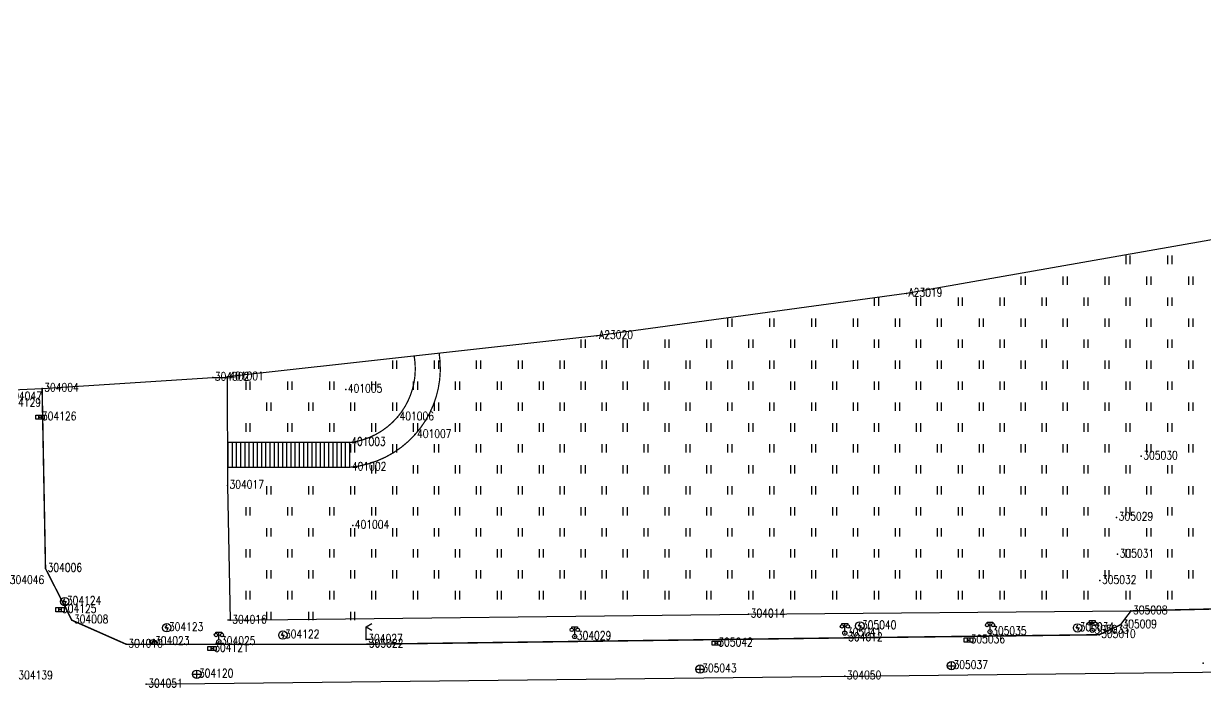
# Model space of a CAD drawing. Extents: x 871 to 1485, y 1110 to 1501.
# Drawn here: x 1214 to 1355, y 1415 to 1494.1 of the extents above; entities that cross this region are included whole.
import ezdxf

# ---------------------------------------------------------------- set-up
doc = ezdxf.new("R2010")
doc.units = 0
doc.header["$LTSCALE"] = 0.5
doc.header["$PDSIZE"] = 0.2
doc.linetypes.add('X3', pattern=[5, 4, -1])
doc.layers.get('0').update_dxf_attribs({"linetype": 'CONTINUOUS'})
doc.layers.add('ASSIST', color=7, linetype='CONTINUOUS', plot=False)
for name, color, linetype in [('COMPONENT', 4, 'CONTINUOUS'), ('DLDW', 11, 'CONTINUOUS'), ('DLSS', 4, 'CONTINUOUS'), ('GXYZ', 2, 'CONTINUOUS'), ('JMD', 6, 'CONTINUOUS'), ('ZBTZ', 3, 'CONTINUOUS'), ('ZDH', 1, 'CONTINUOUS')]:
    doc.layers.add(name, color=color, linetype=linetype)
doc.styles.add('HZ', font='rs.shx', dxfattribs={"width": 0.8, "bigfont": 'hztxt.shx'})
doc.linetypes.add('1161', pattern='A,0,[149,AAA.SHX,S=0.15,R=0,X=0,Y=0],-1.6', length=1.6)

# ---------------------------------------------------------------- blocks, each defined once
blk = doc.blocks.new('gc097')
for p, q in [((-0.6999991656703307, 2.001080768634255), (-0.6999991656703307, 2.301080768634255)), ((-0.6999991656703307, 2.301080768634255), (0.6999991656703307, 2.298919231365744)), ((3.061515884555943e-17, 0.5), (3.061515884555943e-17, 2.3)), ((0.6999991656703307, 2.298919231365744), (0.6999991656703307, 1.998919231365745))]:
    blk.add_line(p, q)
for centre, radius in [((-0.6999991656703307, 1.601080768634255), 0.4), ((0, 0), 0.5), ((0.7265381501658085, 1.599800599500545), 0.4)]:
    blk.add_circle(centre, radius)
blk = doc.blocks.new('gcbj0612')
for p, q in [((-0.7458569407542344, 0.2598197386311203), (0.1571368456564155, 0.5260803049821767)), ((-0.5670090337425311, -0.3368004811462534), (0.3359847526681197, -0.07053991479519683))]:
    blk.add_line(p, q)
at = {"flags": 128}
for points in [[(-0.7347474870311482, 0.2633573525126936), (-0.7654477018694417, 0.2497338557431057), (-0.7922594463429147, 0.2256723448834808), (-0.8142136741489769, 0.1920424656279407), (-0.8305169022935347, 0.1500596894345765), (-0.8405798896337973, 0.1012413832200727), (-0.8440389335884295, 0.0473519677658778), (-0.8407690152964601, -0.009660853045991229), (-0.8308883181246497, -0.06773648732593768), (-0.814753956212693, -0.1247759303364951), (-0.792949067437758, -0.1787176279924427), (-0.7662617372922544, -0.2276119867967721), (-0.7356565154208012, -0.2696918372292857), (-0.7022395542829606, -0.3034363038573714), (-0.667218629921297, -0.32762577373674), (-0.6318594897883695, -0.341385976400902), (-0.597440105335923, -0.3442195822737164), (-0.5652044827969005, -0.3360241774560515), (-0.5363177015589574, -0.3170959652309367), (-0.5118238051598076, -0.2881190605051636), (-0.4926080668335409, -0.2501407641141103), (-0.4793649934293864, -0.2045337106408359), (-0.4725732241246614, -0.1529462578258831), (-0.4724782311578211, -0.09724291062378158), (-0.4790834478221888, -0.03943693313607093), (-0.4921501443777901, 0.01838241599883774), (-0.5112060563661598, 0.07412539485636405), (-0.5355624534783437, 0.1257773069436822), (-0.564339032062734, 0.1714713175802123), (-0.5964957315926463, 0.2095559261669666), (-0.6308703251636065, 0.2386546557211399), (-0.66622042540183, 0.2577158023406442), (-0.7012683875809196, 0.2660504465233174)], [(-0.7125718318520766, 0.1761321249843057), (-0.7241168407460936, 0.1668597046865807), (-0.745193987841973, 0.1209817677679187), (-0.7534887512468319, 0.03866720824729918), (-0.7401951170540225, -0.05999870397622241), (-0.7047586472457568, -0.1530508592238461), (-0.6581541844915546, -0.221393572121191), (-0.6178041203861657, -0.2514852704528304), (-0.6030864599991925, -0.255005689588497), (-0.5915354121203765, -0.2446691776438211), (-0.5705369717625195, -0.1991121883041005), (-0.5617865780718726, -0.1168371180043832), (-0.5758802286178867, -0.01824664557686012), (-0.6106642327333984, 0.07512669735982255), (-0.6576933486222306, 0.1429505950606318), (-0.6978411817650052, 0.1735142059068034)]]:
    blk.add_lwpolyline(points, close=True, dxfattribs=at)
blk.add_lwpolyline([(0.2976538328897113, -0.08184233189102658), (0.3292567688137712, -0.07128064146669666), (0.3572731540031045, -0.05010334967069735), (0.3806905114285786, -0.01907577727292048), (0.3986625671574198, 0.02068077816771621), (0.4105398336319445, 0.06772956459097876), (0.4158930813354581, 0.1203702978531348), (0.4145288506087493, 0.1767006078638088), (0.4064964430395817, 0.2346847878555393), (0.3920861397651343, 0.2922273622736473), (0.3718187110757077, 0.347248814635126), (0.3464265964294601, 0.3977607386466923), (0.3168274350088444, 0.4419376967148312), (0.2840909033912433, 0.4781831889713879), (0.2494000587788014, 0.5051873487768452), (0.2140085847946537, 0.5219742796581471), (0.1791954849288626, 0.5279373229834932), (0.1462188609561151, 0.522860981844562)], dxfattribs=at)
at = {"extrusion": (0, 0, -1), "flags": 128}
blk.add_lwpolyline([(-0.4023446645690179, 0.2541732805644537), (-0.506423858782463, 0.2825473205747729), (-0.605374279677756, 0.2943829550181719), (-0.694067153936745, 0.2731417783277305), (-0.7671658848188543, 0.2032230796242877), (-0.8136418622158144, 0.0947083865141137), (-0.8162163030180236, -0.01412013098298046), (-0.7955409019545915, -0.05623803400928667), (-0.7572906624563336, -0.08353754529338582), (-0.7022098950160722, -0.09255065438953097), (-0.6427814281366047, -0.08578044505304958), (-0.5944132513682155, -0.06721795822032182), (-0.5725133542611899, -0.04085423482772797), (-0.5878949997979642, -0.01110048940547274), (-0.6314281318417642, 0.01580830840407455), (-0.6885730347363492, 0.03314249225611873), (-0.7452185545258577, 0.03448630897047184), (-0.7945621382187175, 0.01877631431858339), (-0.8359231746992085, -0.01056765322274296), (-0.8927311324439069, -0.09592453278434072), (-0.9118600060691657, -0.1933414949939753), (-0.8975803125531636, -0.286512028175167), (-0.8661122684509532, -0.3768418472422602)], dxfattribs=at)
blk.add_lwpolyline([(-0.09282248118870484, -0.1969798290674589), (-0.2215975466818496, -0.5397991055343048), (0.05032784705915372, -0.5397991055343048)], close=True)
blk = doc.blocks.new('gc052')
for p, q in [((0, 3), (1.385640646055102, 3.799999999999999)), ((0, 3), (1.385640646055102, 2.200000000000001)), ((0, 0), (0, 3)), ((1, 0), (0, 0))]:
    blk.add_line(p, q)
blk = doc.blocks.new('gc041')
for p, q in [((-1, 0.5), (1, 0.5)), ((-1, -0.5), (-1, 0.5)), ((-0.3300000000000001, 0.5), (-0.3300000000000001, -0.5)), ((0.3300000000000001, 0.5), (0.3300000000000001, -0.5)), ((1, 0.5), (1, -0.5)), ((1, -0.5), (-1, -0.5))]:
    blk.add_line(p, q)
blk = doc.blocks.new('gc043')
for p, q in [((-1, 0), (1, 0)), ((-8.881784197001252e-16, -1), (-8.881784197001252e-16, 1))]:
    blk.add_line(p, q)
blk.add_circle((0, 0), 1)
blk = doc.blocks.new('gc050')
for p, q in [((-0.3464, 0), (0.05446059767919031, 0.6923227435439937)), ((-0.3464, 0), (0.3464, -1.110223024625157e-16)), ((0.3464, -1.110223024625157e-16), (-0.0550644551031203, -0.6919727532849503))]:
    blk.add_line(p, q)
blk.add_circle((0, 0), 1)
blk = doc.blocks.new('gc323')
at = {"flags": 128}
for points in [[(-0.5, 0), (-0.5, 2)], [(0.5, 0), (0.5, 2)]]:
    blk.add_lwpolyline(points, dxfattribs=at)

msp = doc.modelspace()

# ---------------------------------------------------------------- linework, layer by layer
at = {"linetype": 'Continuous'}
for p, q in [((1216.244, 1450.648, 10.309), (1236.603, 1451.95, 10.758)), ((1236.603, 1451.95, 10.758), (1238.325, 1451.95, 10.758)), ((1207.316, 1450.229, 10.328), (1216.244, 1450.648, 10.309)), ((1238.685, 1422.976, 11.086), (1238.351, 1422.976, 11.086)), ((1228.665, 1415.356, 10.811), (1464.958063961943, 1418.068965296664))]:
    msp.add_line(p, q, dxfattribs=at)
at = {"layer": 'ASSIST', "linetype": 'Continuous', "flags": 128}
msp.add_lwpolyline([(1238.346639412998, 1441.231), (1252.954, 1441.231), (1252.954, 1444.182), (1238.346639412998, 1444.182)], close=True, dxfattribs=at)
at = {"layer": 'DLSS', "linetype": 'Continuous', "const_width": 0.175}
msp.add_lwpolyline([(1312.171, 1420.884), (1342.36, 1421.257), (1344.893, 1422.425), (1346.161, 1424.096), (1358.184, 1424.38), (1359.026, 1423.072), (1361.561, 1421.612), (1363.415, 1421.394), (1377.495, 1421.546), (1459.009, 1422.539), (1464.1, 1423.364), (1468.034, 1425.711), (1470.541, 1430.219), (1471.317, 1433.835), (1471.072, 1455.118)], dxfattribs=at)
at = {"layer": 'DLSS', "linetype": 'X3', "const_width": 0.15, "flags": 128}
for points in [[(1252.954, 1441.231, 0.0941968052204013), (1257.211301027726, 1442.437563225245, 0.09419680522041668), (1260.729, 1445.122, 0.1107902298677956), (1263.263108396073, 1449.647818338416, 0.1107902298677797), (1263.621080395402, 1454.822428762697)], [(1252.954, 1444.182, 0.09338970678627234), (1256.082648917238, 1445.162314068797, 0.09338970678626374), (1258.64, 1447.214, 0.1105085637024293), (1260.453788686279, 1450.628391111065, 0.1105085637024849), (1260.639535644872, 1454.490177501475)]]:
    msp.add_lwpolyline(points, format="xyb", dxfattribs=at)
at = {"layer": 'DLSS', "linetype": 'Continuous', "const_width": 0.175, "flags": 128}
msp.add_lwpolyline([(1216.244, 1450.648), (1216.65, 1429.153), (1219.788, 1422.995), (1226.287, 1420.118), (1254.985, 1420.124), (1312.171, 1420.884)], dxfattribs=at)
at = {"layer": 'JMD', "linetype": 'Continuous'}
for p, q in [((1252.954, 1444.182), (1238.346639412998, 1444.182)), ((1238.454, 1441.231), (1238.454, 1444.182)), ((1238.954, 1441.231), (1238.954, 1444.182)), ((1239.454, 1441.231), (1239.454, 1444.182)), ((1239.954, 1441.231), (1239.954, 1444.182)), ((1240.454, 1441.231), (1240.454, 1444.182)), ((1240.954, 1441.231), (1240.954, 1444.182)), ((1241.454, 1441.231), (1241.454, 1444.182)), ((1241.954, 1441.231), (1241.954, 1444.182)), ((1242.454, 1441.231), (1242.454, 1444.182)), ((1242.954, 1441.231), (1242.954, 1444.182)), ((1243.454, 1441.231), (1243.454, 1444.182)), ((1243.954, 1441.231), (1243.954, 1444.182)), ((1244.454, 1441.231), (1244.454, 1444.182)), ((1244.954, 1441.231), (1244.954, 1444.182)), ((1245.454, 1441.231), (1245.454, 1444.182)), ((1245.954, 1441.231), (1245.954, 1444.182)), ((1246.454, 1441.231), (1246.454, 1444.182)), ((1246.954, 1441.231), (1246.954, 1444.182)), ((1247.454, 1441.231), (1247.454, 1444.182)), ((1247.954, 1441.231), (1247.954, 1444.182)), ((1248.454, 1441.231), (1248.454, 1444.182)), ((1248.954, 1441.231), (1248.954, 1444.182)), ((1249.454, 1441.231), (1249.454, 1444.182)), ((1249.954, 1441.231), (1249.954, 1444.182)), ((1250.454, 1441.231), (1250.454, 1444.182)), ((1250.954, 1441.231), (1250.954, 1444.182)), ((1251.454, 1441.231), (1251.454, 1444.182)), ((1251.954, 1441.231), (1251.954, 1444.182)), ((1252.454, 1441.231), (1252.454, 1444.182)), ((1252.954, 1441.231), (1252.954, 1444.182)), ((1238.346639412998, 1441.231), (1252.954, 1441.231))]:
    msp.add_line(p, q, dxfattribs=at)
at = {"layer": 'ZBTZ', "linetype": '1161', "elevation": 10.796, "flags": 128}
msp.add_lwpolyline([(1238.325, 1452.003), (1238.351, 1439.071), (1238.685, 1422.976), (1300.544, 1423.705), (1346.161, 1424.096), (1358.184, 1424.38), (1375.845, 1424.316), (1465.769, 1425.877), (1467.372, 1428.917), (1468.512, 1434.123), (1467.838, 1469.217), (1467.89, 1479.38), (1467.379, 1485.16), (1465.001, 1490.366), (1462.392, 1494.148), (1449.618, 1490.62), (1429.633, 1485.098), (1405.553, 1478.963), (1365.771, 1470.109), (1319.37, 1461.959), (1282.448, 1456.921), (1238.325, 1452.003)], close=True, dxfattribs=at)
at = {"layer": 'ZDH', "linetype": 'Continuous'}
for p in [(1319.37, 1461.959, 15.659), (1282.448, 1456.921, 15.915), (1236.603, 1451.95, 10.758), (1238.325, 1452.003, 10.796), (1216.244, 1450.648, 10.309), (1252.469, 1450.517, 16.023), (1215.976, 1447.21, 10.293), (1258.64, 1447.214, 16.183), (1252.877, 1444.182, 15.917), (1260.729, 1445.122, 16.175), (1347.378, 1442.544, 15.845), (1252.954, 1441.231, 15.882), (1238.351, 1439.071, 10.912), (1253.301, 1434.29, 15.662), (1344.45, 1435.255, 16.37), (1344.562, 1430.85, 15.153), (1216.65, 1429.153, 10.356), (1342.453, 1427.711, 14.133), (1218.37, 1424.258, 10.464), (1218.943, 1425.214, 10.571), (1346.161, 1424.096, 13.417), (1219.788, 1422.995, 10.481), (1238.685, 1422.976, 11.086), (1300.544, 1423.705, 12.444), (1231.12, 1422.087, 10.976), (1312.017, 1421.449, 12.661), (1313.812, 1422.316, 12.732), (1329.345, 1421.605, 13.081), (1339.792, 1422.077, 13.294), (1341.552, 1421.788, 13.309), (1344.893, 1422.425, 13.297), (1226.287, 1420.118, 10.684), (1229.465, 1420.435, 10.968), (1237.337, 1420.426, 11.055), (1244.972, 1421.218, 11.272), (1254.912, 1420.704, 11.449), (1254.985, 1420.124, 11.282), (1279.792, 1421.044, 11.976), (1296.675, 1420.245, 12.181), (1312.171, 1420.884, 12.533), (1326.779, 1420.626, 12.828), (1342.36, 1421.257, 13.183), (1236.525, 1419.61, 10.889), (1294.747, 1417.161, 12.206), (1324.734, 1417.565, 12.861), (1354.782, 1417.884, 13.502), (1234.703, 1416.547, 10.923), (1312.012, 1416.329, 12.63), (1228.665, 1415.356, 10.811)]:
    msp.add_point(p, dxfattribs=at)

# ---------------------------------------------------------------- block references
at = {"layer": 'COMPONENT', "linetype": 'Continuous', "xscale": 0.5, "yscale": 0.5}
msp.add_blockref('gcbj0612', (1229.465, 1420.435, 10.968), dxfattribs=at)
at = {"layer": 'DLDW', "linetype": 'Continuous', "xscale": 0.5, "yscale": 0.5}
for p in [(1329.345, 1421.605, 13.081), (1341.552, 1421.788, 13.309), (1237.337, 1420.426, 11.055), (1279.792, 1421.044, 11.976), (1312.017, 1421.449, 12.661)]:
    msp.add_blockref('gc097', p, dxfattribs=at)
at = {"layer": 'DLSS', "linetype": 'Continuous', "xscale": 0.5, "yscale": 0.5}
msp.add_blockref('gc052', (1254.912, 1420.704, 11.449), dxfattribs=at)
at = {"layer": 'GXYZ', "linetype": 'Continuous', "xscale": 0.5, "yscale": 0.5}
for name, p in [('gc041', (1215.976, 1447.21, 10.293)), ('gc050', (1218.943, 1425.214, 10.571)), ('gc041', (1218.37, 1424.258, 10.464)), ('gc050', (1313.812, 1422.316, 12.732)), ('gc050', (1231.12, 1422.087, 10.976)), ('gc050', (1244.972, 1421.218, 11.272)), ('gc050', (1339.792, 1422.077, 13.294)), ('gc041', (1296.675, 1420.245, 12.181)), ('gc041', (1326.779, 1420.626, 12.828)), ('gc041', (1236.525, 1419.61, 10.889)), ('gc043', (1234.703, 1416.547, 10.923)), ('gc043', (1294.747, 1417.161, 12.206)), ('gc043', (1324.734, 1417.565, 12.861))]:
    msp.add_blockref(name, p, dxfattribs=at)
at = {"layer": 'ZBTZ', "linetype": 'Continuous', "xscale": 0.5, "yscale": 0.5}
for p in [(1345.825, 1465.476), (1350.825, 1465.476), (1333.325, 1462.976), (1338.325, 1462.976), (1343.325, 1462.976), (1348.325, 1462.976), (1353.325, 1462.976), (1315.825, 1460.476), (1320.825, 1460.476), (1325.825, 1460.476), (1330.825, 1460.476), (1335.825, 1460.476), (1340.825, 1460.476), (1345.825, 1460.476), (1350.825, 1460.476), (1298.325, 1457.976), (1303.325, 1457.976), (1308.325, 1457.976), (1313.325, 1457.976), (1318.325, 1457.976), (1323.325, 1457.976), (1328.325, 1457.976), (1333.325, 1457.976), (1338.325, 1457.976), (1343.325, 1457.976), (1348.325, 1457.976), (1353.325, 1457.976), (1280.825, 1455.476), (1285.825, 1455.476), (1290.825, 1455.476), (1295.825, 1455.476), (1300.825, 1455.476), (1305.825, 1455.476), (1310.825, 1455.476), (1315.825, 1455.476), (1320.825, 1455.476), (1325.825, 1455.476), (1330.825, 1455.476), (1335.825, 1455.476), (1340.825, 1455.476), (1345.825, 1455.476), (1350.825, 1455.476), (1258.325, 1452.976), (1263.325, 1452.976), (1268.325, 1452.976), (1273.325, 1452.976), (1278.325, 1452.976), (1283.325, 1452.976), (1288.325, 1452.976), (1293.325, 1452.976), (1298.325, 1452.976), (1303.325, 1452.976), (1308.325, 1452.976), (1313.325, 1452.976), (1318.325, 1452.976), (1323.325, 1452.976), (1328.325, 1452.976), (1333.325, 1452.976), (1338.325, 1452.976), (1343.325, 1452.976), (1348.325, 1452.976), (1353.325, 1452.976), (1240.825, 1450.476), (1245.825, 1450.476), (1250.825, 1450.476), (1255.825, 1450.476), (1260.825, 1450.476), (1265.825, 1450.476), (1270.825, 1450.476), (1275.825, 1450.476), (1280.825, 1450.476), (1285.825, 1450.476), (1290.825, 1450.476), (1295.825, 1450.476), (1300.825, 1450.476), (1305.825, 1450.476), (1310.825, 1450.476), (1315.825, 1450.476), (1320.825, 1450.476), (1325.825, 1450.476), (1330.825, 1450.476), (1335.825, 1450.476), (1340.825, 1450.476), (1345.825, 1450.476), (1350.825, 1450.476), (1243.325, 1447.976), (1248.325, 1447.976), (1253.325, 1447.976), (1258.325, 1447.976), (1263.325, 1447.976), (1268.325, 1447.976), (1273.325, 1447.976), (1278.325, 1447.976), (1283.325, 1447.976), (1288.325, 1447.976), (1293.325, 1447.976), (1298.325, 1447.976), (1303.325, 1447.976), (1308.325, 1447.976), (1313.325, 1447.976), (1318.325, 1447.976), (1323.325, 1447.976), (1328.325, 1447.976), (1333.325, 1447.976), (1338.325, 1447.976), (1343.325, 1447.976), (1348.325, 1447.976), (1353.325, 1447.976), (1240.825, 1445.476), (1245.825, 1445.476), (1250.825, 1445.476), (1255.825, 1445.476), (1260.825, 1445.476), (1265.825, 1445.476), (1270.825, 1445.476), (1275.825, 1445.476), (1280.825, 1445.476), (1285.825, 1445.476), (1290.825, 1445.476), (1295.825, 1445.476), (1300.825, 1445.476), (1305.825, 1445.476), (1310.825, 1445.476), (1315.825, 1445.476), (1320.825, 1445.476), (1325.825, 1445.476), (1330.825, 1445.476), (1335.825, 1445.476), (1340.825, 1445.476), (1345.825, 1445.476), (1350.825, 1445.476), (1253.325, 1442.976), (1258.325, 1442.976), (1263.325, 1442.976), (1268.325, 1442.976), (1273.325, 1442.976), (1278.325, 1442.976), (1283.325, 1442.976), (1288.325, 1442.976), (1293.325, 1442.976), (1298.325, 1442.976), (1303.325, 1442.976), (1308.325, 1442.976), (1313.325, 1442.976), (1318.325, 1442.976), (1323.325, 1442.976), (1328.325, 1442.976), (1333.325, 1442.976), (1338.325, 1442.976), (1343.325, 1442.976), (1348.325, 1442.976), (1353.325, 1442.976), (1255.825, 1440.476), (1260.825, 1440.476), (1265.825, 1440.476), (1270.825, 1440.476), (1275.825, 1440.476), (1280.825, 1440.476), (1285.825, 1440.476), (1290.825, 1440.476), (1295.825, 1440.476), (1300.825, 1440.476), (1305.825, 1440.476), (1310.825, 1440.476), (1315.825, 1440.476), (1320.825, 1440.476), (1325.825, 1440.476), (1330.825, 1440.476), (1335.825, 1440.476), (1340.825, 1440.476), (1345.825, 1440.476), (1350.825, 1440.476), (1243.325, 1437.976), (1248.325, 1437.976), (1253.325, 1437.976), (1258.325, 1437.976), (1263.325, 1437.976), (1268.325, 1437.976), (1273.325, 1437.976), (1278.325, 1437.976), (1283.325, 1437.976), (1288.325, 1437.976), (1293.325, 1437.976), (1298.325, 1437.976), (1303.325, 1437.976), (1308.325, 1437.976), (1313.325, 1437.976), (1318.325, 1437.976), (1323.325, 1437.976), (1328.325, 1437.976), (1333.325, 1437.976), (1338.325, 1437.976), (1343.325, 1437.976), (1348.325, 1437.976), (1353.325, 1437.976), (1240.825, 1435.476), (1245.825, 1435.476), (1250.825, 1435.476), (1255.825, 1435.476), (1260.825, 1435.476), (1265.825, 1435.476), (1270.825, 1435.476), (1275.825, 1435.476), (1280.825, 1435.476), (1285.825, 1435.476), (1290.825, 1435.476), (1295.825, 1435.476), (1300.825, 1435.476), (1305.825, 1435.476), (1310.825, 1435.476), (1315.825, 1435.476), (1320.825, 1435.476), (1325.825, 1435.476), (1330.825, 1435.476), (1335.825, 1435.476), (1340.825, 1435.476), (1345.825, 1435.476), (1350.825, 1435.476), (1243.325, 1432.976), (1248.325, 1432.976), (1253.325, 1432.976), (1258.325, 1432.976), (1263.325, 1432.976), (1268.325, 1432.976), (1273.325, 1432.976), (1278.325, 1432.976), (1283.325, 1432.976), (1288.325, 1432.976), (1293.325, 1432.976), (1298.325, 1432.976), (1303.325, 1432.976), (1308.325, 1432.976), (1313.325, 1432.976), (1318.325, 1432.976), (1323.325, 1432.976), (1328.325, 1432.976), (1333.325, 1432.976), (1338.325, 1432.976), (1343.325, 1432.976), (1348.325, 1432.976), (1353.325, 1432.976), (1240.825, 1430.476), (1245.825, 1430.476), (1250.825, 1430.476), (1255.825, 1430.476), (1260.825, 1430.476), (1265.825, 1430.476), (1270.825, 1430.476), (1275.825, 1430.476), (1280.825, 1430.476), (1285.825, 1430.476), (1290.825, 1430.476), (1295.825, 1430.476), (1300.825, 1430.476), (1305.825, 1430.476), (1310.825, 1430.476), (1315.825, 1430.476), (1320.825, 1430.476), (1325.825, 1430.476), (1330.825, 1430.476), (1335.825, 1430.476), (1340.825, 1430.476), (1345.825, 1430.476), (1350.825, 1430.476), (1243.325, 1427.976), (1248.325, 1427.976), (1253.325, 1427.976), (1258.325, 1427.976), (1263.325, 1427.976), (1268.325, 1427.976), (1273.325, 1427.976), (1278.325, 1427.976), (1283.325, 1427.976), (1288.325, 1427.976), (1293.325, 1427.976), (1298.325, 1427.976), (1303.325, 1427.976), (1308.325, 1427.976), (1313.325, 1427.976), (1318.325, 1427.976), (1323.325, 1427.976), (1328.325, 1427.976), (1333.325, 1427.976), (1338.325, 1427.976), (1343.325, 1427.976), (1348.325, 1427.976), (1353.325, 1427.976), (1240.825, 1425.476), (1245.825, 1425.476), (1250.825, 1425.476), (1255.825, 1425.476), (1260.825, 1425.476), (1265.825, 1425.476), (1270.825, 1425.476), (1275.825, 1425.476), (1280.825, 1425.476), (1285.825, 1425.476), (1290.825, 1425.476), (1295.825, 1425.476), (1300.825, 1425.476), (1305.825, 1425.476), (1310.825, 1425.476), (1315.825, 1425.476), (1320.825, 1425.476), (1325.825, 1425.476), (1330.825, 1425.476), (1335.825, 1425.476), (1340.825, 1425.476), (1345.825, 1425.476), (1350.825, 1425.476), (1243.325, 1422.976), (1248.325, 1422.976), (1253.325, 1422.976)]:
    msp.add_blockref('gc323', p, dxfattribs=at)

# ---------------------------------------------------------------- texts
at = {"layer": 'ZDH', "linetype": 'Continuous', "style": 'HZ', "width": 0.8}
for s, p in [('A23019', (1319.62, 1461.584, 15.659)), ('A23020', (1282.698, 1456.546, 15.915)), ('304002', (1236.853, 1451.575, 10.758)), ('401001', (1238.575, 1451.628, 10.796)), ('304004', (1216.494, 1450.273, 10.309)), ('401005', (1252.719, 1450.142, 16.023)), ('304047', (1212.104, 1449.25, 10.377)), ('304129', (1211.999, 1448.462, 10.35)), ('304126', (1216.226, 1446.835, 10.293)), ('401006', (1258.89, 1446.839, 16.183)), ('401007', (1260.979, 1444.747, 16.175)), ('401003', (1253.127, 1443.807, 15.917)), ('305030', (1347.628, 1442.169, 15.845)), ('401002', (1253.204, 1440.856, 15.882)), ('304017', (1238.601, 1438.696, 10.912)), ('305029', (1344.7, 1434.88, 16.37)), ('401004', (1253.551, 1433.915, 15.662)), ('305031', (1344.812, 1430.475, 15.153)), ('304006', (1216.9, 1428.778, 10.356)), ('304046', (1212.386, 1427.324, 10.443)), ('305032', (1342.703, 1427.336, 14.133)), ('304124', (1219.193, 1424.839, 10.571)), ('304125', (1218.62, 1423.883, 10.464)), ('304014', (1300.794, 1423.33, 12.444)), ('305008', (1346.411, 1423.721, 13.417)), ('304008', (1220.038, 1422.62, 10.481)), ('304123', (1231.37, 1421.712, 10.976)), ('304016', (1238.935, 1422.601, 11.086)), ('305040', (1314.062, 1421.941, 12.732)), ('305034', (1340.042, 1421.702, 13.294)), ('305009', (1345.143, 1422.05, 13.297)), ('304122', (1245.222, 1420.843, 11.272)), ('304027', (1255.162, 1420.329, 11.449)), ('304029', (1280.042, 1420.669, 11.976)), ('305041', (1312.267, 1421.074, 12.661)), ('304012', (1312.421, 1420.509, 12.533)), ('305035', (1329.595, 1421.23, 13.081)), ('305033', (1341.802, 1421.413, 13.309)), ('305010', (1342.61, 1420.882, 13.183)), ('304010', (1226.537, 1419.743, 10.684)), ('304023', (1229.715, 1420.06, 10.968)), ('304121', (1236.775, 1419.235, 10.889)), ('304025', (1237.587, 1420.051, 11.055)), ('305022', (1255.235, 1419.749, 11.282)), ('305042', (1296.925, 1419.87, 12.181)), ('305036', (1327.029, 1420.251, 12.828)), ('304120', (1234.953, 1416.172, 10.923)), ('305043', (1294.997, 1416.786, 12.206)), ('305037', (1324.984, 1417.19, 12.861)), ('304139', (1213.409, 1415.944, 10.54)), ('304051', (1228.915, 1414.981, 10.811)), ('304050', (1312.262, 1415.954, 12.63))]:
    msp.add_text(s, height=1, dxfattribs=at).set_placement(p)

doc.saveas('drawing.dxf')
